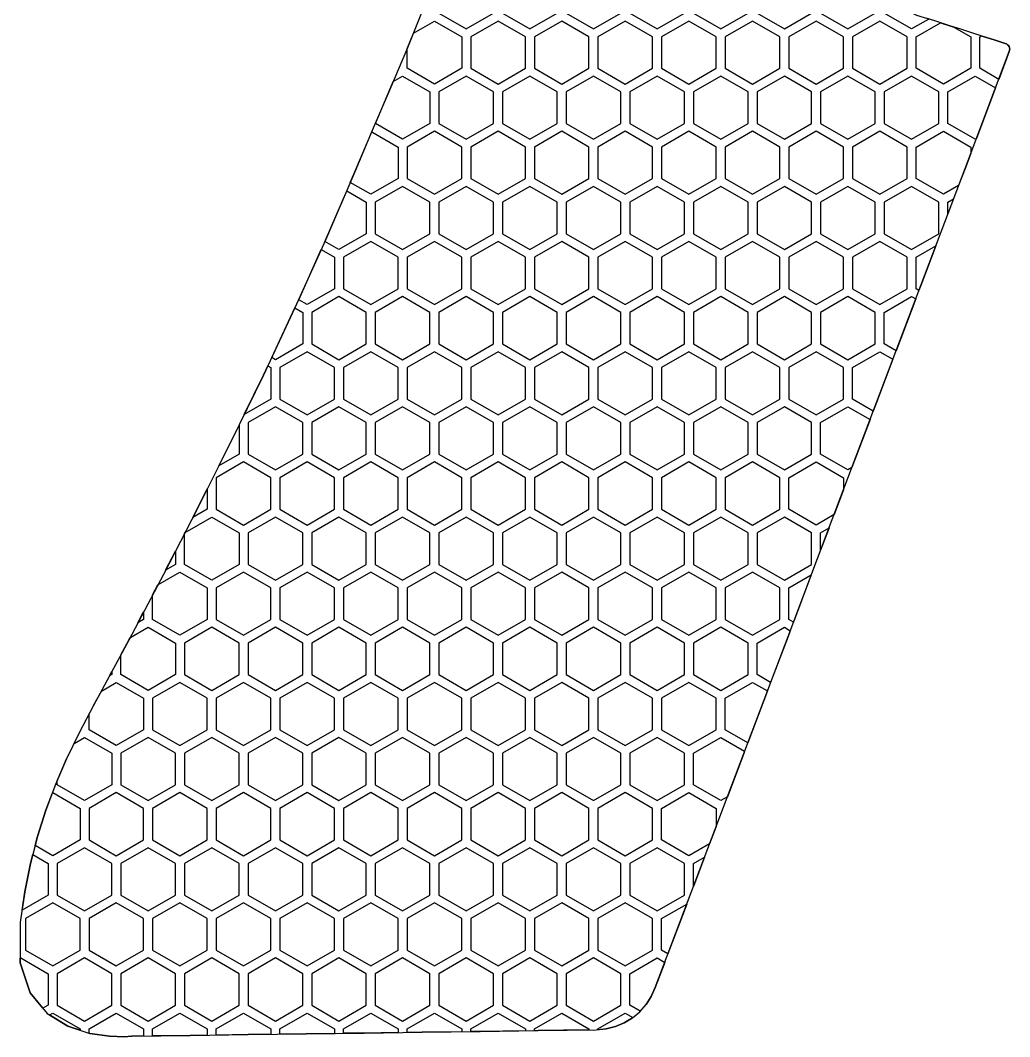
# Model space of a CAD drawing. Header units: millimetres. Extents: x 16 to 138, y -290 to -202.
# Drawn here: x 15.8 to 70.7, y -289.9 to -233.6 of the extents above; entities that cross this region are included whole.
import ezdxf

# ---------------------------------------------------------------- set-up
doc = ezdxf.new("R2010")
doc.units = ezdxf.units.MM
for name, color, linetype in [('outline_2', 3, 'Continuous'), ('pattern_0001', 2, 'Continuous'), ('pattern_0002', 2, 'Continuous'), ('pattern_0003', 2, 'Continuous'), ('pattern_0004', 2, 'Continuous'), ('pattern_0005', 2, 'Continuous'), ('pattern_0006', 2, 'Continuous'), ('pattern_0007', 2, 'Continuous'), ('pattern_0008', 2, 'Continuous'), ('pattern_0009', 2, 'Continuous'), ('pattern_0010', 2, 'Continuous'), ('pattern_0011', 2, 'Continuous'), ('pattern_0012', 2, 'Continuous'), ('pattern_0013', 2, 'Continuous'), ('pattern_0014', 2, 'Continuous'), ('pattern_0015', 2, 'Continuous'), ('pattern_0016', 2, 'Continuous'), ('pattern_0017', 2, 'Continuous'), ('pattern_0018', 2, 'Continuous'), ('pattern_0019', 2, 'Continuous'), ('pattern_0020', 2, 'Continuous'), ('pattern_0021', 2, 'Continuous'), ('pattern_0022', 2, 'Continuous'), ('pattern_0023', 2, 'Continuous'), ('pattern_0024', 2, 'Continuous'), ('pattern_0025', 2, 'Continuous'), ('pattern_0026', 2, 'Continuous'), ('pattern_0027', 2, 'Continuous'), ('pattern_0028', 2, 'Continuous'), ('pattern_0029', 2, 'Continuous'), ('pattern_0030', 2, 'Continuous'), ('pattern_0031', 2, 'Continuous'), ('pattern_0032', 2, 'Continuous'), ('pattern_0033', 2, 'Continuous'), ('pattern_0034', 2, 'Continuous'), ('pattern_0035', 2, 'Continuous'), ('pattern_0036', 2, 'Continuous'), ('pattern_0037', 2, 'Continuous'), ('pattern_0038', 2, 'Continuous'), ('pattern_0039', 2, 'Continuous'), ('pattern_0040', 2, 'Continuous'), ('pattern_0041', 2, 'Continuous'), ('pattern_0042', 2, 'Continuous'), ('pattern_0043', 2, 'Continuous'), ('pattern_0044', 2, 'Continuous'), ('pattern_0045', 2, 'Continuous'), ('pattern_0046', 2, 'Continuous'), ('pattern_0047', 2, 'Continuous'), ('pattern_0048', 2, 'Continuous'), ('pattern_0049', 2, 'Continuous'), ('pattern_0050', 2, 'Continuous'), ('pattern_0051', 2, 'Continuous'), ('pattern_0052', 2, 'Continuous'), ('pattern_0053', 2, 'Continuous'), ('pattern_0054', 2, 'Continuous'), ('pattern_0055', 2, 'Continuous'), ('pattern_0056', 2, 'Continuous'), ('pattern_0057', 2, 'Continuous'), ('pattern_0058', 2, 'Continuous'), ('pattern_0059', 2, 'Continuous'), ('pattern_0060', 2, 'Continuous'), ('pattern_0061', 2, 'Continuous'), ('pattern_0062', 2, 'Continuous'), ('pattern_0063', 2, 'Continuous'), ('pattern_0064', 2, 'Continuous'), ('pattern_0065', 2, 'Continuous'), ('pattern_0066', 2, 'Continuous'), ('pattern_0067', 2, 'Continuous'), ('pattern_0068', 2, 'Continuous'), ('pattern_0069', 2, 'Continuous'), ('pattern_0070', 2, 'Continuous'), ('pattern_0071', 2, 'Continuous'), ('pattern_0072', 2, 'Continuous'), ('pattern_0073', 2, 'Continuous'), ('pattern_0074', 2, 'Continuous'), ('pattern_0075', 2, 'Continuous'), ('pattern_0076', 2, 'Continuous'), ('pattern_0077', 2, 'Continuous'), ('pattern_0078', 2, 'Continuous'), ('pattern_0079', 2, 'Continuous'), ('pattern_0080', 2, 'Continuous'), ('pattern_0081', 2, 'Continuous'), ('pattern_0082', 2, 'Continuous'), ('pattern_0083', 2, 'Continuous'), ('pattern_0084', 2, 'Continuous'), ('pattern_0085', 2, 'Continuous'), ('pattern_0086', 2, 'Continuous'), ('pattern_0087', 2, 'Continuous'), ('pattern_0088', 2, 'Continuous'), ('pattern_0089', 2, 'Continuous'), ('pattern_0090', 2, 'Continuous'), ('pattern_0091', 2, 'Continuous'), ('pattern_0092', 2, 'Continuous'), ('pattern_0093', 2, 'Continuous'), ('pattern_0094', 2, 'Continuous'), ('pattern_0095', 2, 'Continuous'), ('pattern_0096', 2, 'Continuous'), ('pattern_0097', 2, 'Continuous'), ('pattern_0098', 2, 'Continuous'), ('pattern_0099', 2, 'Continuous'), ('pattern_0100', 2, 'Continuous'), ('pattern_0101', 2, 'Continuous'), ('pattern_0102', 2, 'Continuous'), ('pattern_0103', 2, 'Continuous'), ('pattern_0104', 2, 'Continuous'), ('pattern_0105', 2, 'Continuous'), ('pattern_0106', 2, 'Continuous'), ('pattern_0107', 2, 'Continuous'), ('pattern_0108', 2, 'Continuous'), ('pattern_0109', 2, 'Continuous'), ('pattern_0110', 2, 'Continuous'), ('pattern_0111', 2, 'Continuous'), ('pattern_0112', 2, 'Continuous'), ('pattern_0113', 2, 'Continuous'), ('pattern_0114', 2, 'Continuous'), ('pattern_0115', 2, 'Continuous'), ('pattern_0116', 2, 'Continuous'), ('pattern_0117', 2, 'Continuous'), ('pattern_0118', 2, 'Continuous'), ('pattern_0119', 2, 'Continuous'), ('pattern_0120', 2, 'Continuous'), ('pattern_0121', 2, 'Continuous'), ('pattern_0122', 2, 'Continuous'), ('pattern_0123', 2, 'Continuous'), ('pattern_0124', 2, 'Continuous'), ('pattern_0125', 2, 'Continuous'), ('pattern_0126', 2, 'Continuous'), ('pattern_0127', 2, 'Continuous'), ('pattern_0128', 2, 'Continuous'), ('pattern_0129', 2, 'Continuous'), ('pattern_0130', 2, 'Continuous'), ('pattern_0131', 2, 'Continuous'), ('pattern_0132', 2, 'Continuous'), ('pattern_0133', 2, 'Continuous'), ('pattern_0134', 2, 'Continuous'), ('pattern_0135', 2, 'Continuous'), ('pattern_0136', 2, 'Continuous'), ('pattern_0137', 2, 'Continuous'), ('pattern_0138', 2, 'Continuous'), ('pattern_0139', 2, 'Continuous'), ('pattern_0140', 2, 'Continuous'), ('pattern_0141', 2, 'Continuous'), ('pattern_0142', 2, 'Continuous'), ('pattern_0143', 2, 'Continuous'), ('pattern_0144', 2, 'Continuous'), ('pattern_0145', 2, 'Continuous'), ('pattern_0146', 2, 'Continuous'), ('pattern_0147', 2, 'Continuous'), ('pattern_0148', 2, 'Continuous'), ('pattern_0149', 2, 'Continuous'), ('pattern_0150', 2, 'Continuous'), ('pattern_0151', 2, 'Continuous'), ('pattern_0152', 2, 'Continuous'), ('pattern_0153', 2, 'Continuous'), ('pattern_0154', 2, 'Continuous'), ('pattern_0155', 2, 'Continuous'), ('pattern_0156', 2, 'Continuous'), ('pattern_0157', 2, 'Continuous'), ('pattern_0158', 2, 'Continuous'), ('pattern_0159', 2, 'Continuous'), ('pattern_0160', 2, 'Continuous'), ('pattern_0161', 2, 'Continuous'), ('pattern_0162', 2, 'Continuous'), ('pattern_0163', 2, 'Continuous'), ('pattern_0164', 2, 'Continuous'), ('pattern_0165', 2, 'Continuous'), ('pattern_0166', 2, 'Continuous'), ('pattern_0167', 2, 'Continuous'), ('pattern_0168', 2, 'Continuous'), ('pattern_0169', 2, 'Continuous'), ('pattern_0170', 2, 'Continuous'), ('pattern_0171', 2, 'Continuous'), ('pattern_0172', 2, 'Continuous'), ('pattern_0173', 2, 'Continuous'), ('pattern_0174', 2, 'Continuous'), ('pattern_0175', 2, 'Continuous'), ('pattern_0176', 2, 'Continuous'), ('pattern_0177', 2, 'Continuous'), ('pattern_0178', 2, 'Continuous'), ('pattern_0179', 2, 'Continuous'), ('pattern_0180', 2, 'Continuous'), ('pattern_0181', 2, 'Continuous'), ('pattern_0182', 2, 'Continuous'), ('pattern_0183', 2, 'Continuous'), ('pattern_0184', 2, 'Continuous'), ('pattern_0185', 2, 'Continuous'), ('pattern_0186', 2, 'Continuous'), ('pattern_0187', 2, 'Continuous'), ('pattern_0188', 2, 'Continuous'), ('pattern_0189', 2, 'Continuous'), ('pattern_0190', 2, 'Continuous'), ('pattern_0191', 2, 'Continuous'), ('pattern_0192', 2, 'Continuous'), ('pattern_0193', 2, 'Continuous'), ('pattern_0194', 2, 'Continuous'), ('pattern_0195', 2, 'Continuous'), ('pattern_0196', 2, 'Continuous'), ('pattern_0197', 2, 'Continuous'), ('pattern_0198', 2, 'Continuous'), ('pattern_0199', 2, 'Continuous'), ('pattern_0200', 2, 'Continuous'), ('pattern_0201', 2, 'Continuous'), ('pattern_0202', 2, 'Continuous'), ('pattern_0203', 2, 'Continuous'), ('pattern_0204', 2, 'Continuous'), ('pattern_0205', 2, 'Continuous'), ('pattern_0206', 2, 'Continuous'), ('pattern_0207', 2, 'Continuous'), ('pattern_0208', 2, 'Continuous'), ('pattern_0209', 2, 'Continuous'), ('pattern_0211', 2, 'Continuous'), ('pattern_0212', 2, 'Continuous'), ('pattern_0213', 2, 'Continuous'), ('pattern_0214', 2, 'Continuous'), ('pattern_0215', 2, 'Continuous'), ('pattern_0216', 2, 'Continuous'), ('pattern_0217', 2, 'Continuous'), ('pattern_0218', 2, 'Continuous')]:
    doc.layers.add(name, color=color, linetype=linetype)

msp = doc.modelspace()

# ---------------------------------------------------------------- linework, layer by layer
at = {"layer": 'outline_2'}
msp.add_lwpolyline([(38.171, -232.768), (37.24, -235.082), (36.271, -237.382), (35.289, -239.674), (34.318, -241.964), (32.693, -245.751), (31, -249.509), (29.247, -253.24), (27.441, -256.945), (25.589, -260.629), (23.697, -264.292), (21.773, -267.937), (19.823, -271.567), (19.03, -273.079), (18.327, -274.534), (17.709, -275.958), (17.172, -277.381), (16.712, -278.828), (16.325, -280.327), (16.007, -281.905), (15.755, -283.591), (15.756, -285.854), (16.306, -287.509), (17.241, -288.648), (18.395, -289.367), (19.605, -289.759), (20.707, -289.92), (21.535, -289.943), (21.926, -289.921), (21.929, -289.921), (21.932, -289.921), (21.936, -289.921), (21.939, -289.92), (21.942, -289.92), (21.945, -289.92), (21.948, -289.92), (21.952, -289.919), (25.173, -289.875), (28.394, -289.831), (31.615, -289.786), (34.837, -289.742), (38.058, -289.697), (41.279, -289.653), (44.5, -289.608), (47.721, -289.564), (48.267, -289.514), (48.788, -289.384), (49.278, -289.178), (49.73, -288.902), (50.135, -288.562), (50.487, -288.162), (50.777, -287.709), (50.997, -287.208), (53.453, -280.718), (55.909, -274.228), (58.365, -267.738), (60.821, -261.248), (63.277, -254.757), (65.733, -248.267), (68.189, -241.777), (70.644, -235.286), (70.663, -235.215), (70.666, -235.145), (70.654, -235.076), (70.629, -235.012), (70.592, -234.954), (70.544, -234.904), (70.485, -234.864), (70.417, -234.837), (69.802, -234.64), (69.187, -234.443), (68.572, -234.246), (67.957, -234.05), (67.342, -233.853), (66.727, -233.656), (66.112, -233.459)], dxfattribs=at)
at = {"layer": 'pattern_0001'}
msp.add_lwpolyline([(18.395, -289.367), (17.379, -288.734), (17.552, -288.635), (19.068, -289.51), (19.068, -289.585)], close=True, dxfattribs=at)
at = {"layer": 'pattern_0002'}
msp.add_lwpolyline([(21.952, -289.919), (21.948, -289.92), (21.945, -289.92), (21.942, -289.92), (21.939, -289.92), (21.936, -289.921), (21.932, -289.921), (21.929, -289.921), (21.926, -289.921), (21.535, -289.943), (20.707, -289.92), (19.605, -289.759), (19.568, -289.747), (19.568, -289.51), (21.083, -288.635), (22.599, -289.51), (22.599, -289.91)], close=True, dxfattribs=at)
at = {"layer": 'pattern_0003'}
msp.add_lwpolyline([(25.173, -289.875), (23.099, -289.904), (23.099, -289.51), (24.614, -288.635), (26.13, -289.51), (26.13, -289.862)], close=True, dxfattribs=at)
at = {"layer": 'pattern_0004'}
msp.add_lwpolyline([(28.394, -289.831), (26.63, -289.855), (26.63, -289.51), (28.145, -288.635), (29.661, -289.51), (29.661, -289.813)], close=True, dxfattribs=at)
at = {"layer": 'pattern_0005'}
msp.add_lwpolyline([(31.615, -289.786), (30.161, -289.806), (30.161, -289.51), (31.676, -288.635), (33.192, -289.51), (33.192, -289.764)], close=True, dxfattribs=at)
at = {"layer": 'pattern_0006'}
msp.add_lwpolyline([(34.837, -289.742), (33.692, -289.757), (33.692, -289.51), (35.207, -288.635), (36.723, -289.51), (36.723, -289.716)], close=True, dxfattribs=at)
at = {"layer": 'pattern_0007'}
msp.add_lwpolyline([(38.058, -289.697), (37.223, -289.709), (37.223, -289.51), (38.739, -288.635), (40.254, -289.51), (40.254, -289.667)], close=True, dxfattribs=at)
at = {"layer": 'pattern_0008'}
msp.add_lwpolyline([(41.279, -289.653), (40.754, -289.66), (40.754, -289.51), (42.27, -288.635), (43.785, -289.51), (43.785, -289.618)], close=True, dxfattribs=at)
at = {"layer": 'pattern_0009'}
msp.add_lwpolyline([(44.5, -289.608), (44.285, -289.611), (44.285, -289.51), (45.801, -288.635), (47.316, -289.51), (47.316, -289.569)], close=True, dxfattribs=at)
at = {"layer": 'pattern_0010'}
msp.add_lwpolyline([(49.73, -288.902), (49.278, -289.178), (48.788, -289.384), (48.267, -289.514), (47.816, -289.555), (47.816, -289.51), (49.332, -288.635), (49.757, -288.88)], close=True, dxfattribs=at)
at = {"layer": 'pattern_0011'}
msp.add_lwpolyline([(16.306, -287.509), (15.756, -285.854), (15.756, -285.594), (15.786, -285.576), (17.302, -286.451), (17.302, -288.201), (17.012, -288.369)], close=True, dxfattribs=at)
at = {"layer": 'pattern_0012'}
msp.add_lwpolyline([(20.833, -286.451), (19.318, -285.576), (17.802, -286.451), (17.802, -288.201), (19.318, -289.076), (20.833, -288.201)], close=True, dxfattribs=at)
at = {"layer": 'pattern_0013'}
msp.add_lwpolyline([(24.364, -286.451), (22.849, -285.576), (21.333, -286.451), (21.333, -288.201), (22.849, -289.076), (24.364, -288.201)], close=True, dxfattribs=at)
at = {"layer": 'pattern_0014'}
msp.add_lwpolyline([(27.895, -286.451), (26.38, -285.576), (24.864, -286.451), (24.864, -288.201), (26.38, -289.076), (27.895, -288.201)], close=True, dxfattribs=at)
at = {"layer": 'pattern_0015'}
msp.add_lwpolyline([(31.426, -286.451), (29.911, -285.576), (28.395, -286.451), (28.395, -288.201), (29.911, -289.076), (31.426, -288.201)], close=True, dxfattribs=at)
at = {"layer": 'pattern_0016'}
msp.add_lwpolyline([(34.957, -286.451), (33.442, -285.576), (31.926, -286.451), (31.926, -288.201), (33.442, -289.076), (34.957, -288.201)], close=True, dxfattribs=at)
at = {"layer": 'pattern_0017'}
msp.add_lwpolyline([(38.489, -286.451), (36.973, -285.576), (35.457, -286.451), (35.457, -288.201), (36.973, -289.076), (38.489, -288.201)], close=True, dxfattribs=at)
at = {"layer": 'pattern_0018'}
msp.add_lwpolyline([(42.02, -286.451), (40.504, -285.576), (38.989, -286.451), (38.989, -288.201), (40.504, -289.076), (42.02, -288.201)], close=True, dxfattribs=at)
at = {"layer": 'pattern_0019'}
msp.add_lwpolyline([(45.551, -286.451), (44.035, -285.576), (42.52, -286.451), (42.52, -288.201), (44.035, -289.076), (45.551, -288.201)], close=True, dxfattribs=at)
at = {"layer": 'pattern_0020'}
msp.add_lwpolyline([(49.082, -286.451), (47.566, -285.576), (46.051, -286.451), (46.051, -288.201), (47.566, -289.076), (49.082, -288.201)], close=True, dxfattribs=at)
at = {"layer": 'pattern_0021'}
msp.add_lwpolyline([(50.997, -287.208), (50.777, -287.709), (50.487, -288.162), (50.159, -288.535), (49.582, -288.201), (49.582, -286.451), (51.097, -285.576), (51.522, -285.822)], close=True, dxfattribs=at)
at = {"layer": 'pattern_0022'}
msp.add_lwpolyline([(19.068, -283.393), (17.552, -282.518), (16.036, -283.393), (16.036, -285.143), (17.552, -286.018), (19.068, -285.143)], close=True, dxfattribs=at)
at = {"layer": 'pattern_0023'}
msp.add_lwpolyline([(22.599, -283.393), (21.083, -282.518), (19.568, -283.393), (19.568, -285.143), (21.083, -286.018), (22.599, -285.143)], close=True, dxfattribs=at)
at = {"layer": 'pattern_0024'}
msp.add_lwpolyline([(26.13, -283.393), (24.614, -282.518), (23.099, -283.393), (23.099, -285.143), (24.614, -286.018), (26.13, -285.143)], close=True, dxfattribs=at)
at = {"layer": 'pattern_0025'}
msp.add_lwpolyline([(29.661, -283.393), (28.145, -282.518), (26.63, -283.393), (26.63, -285.143), (28.145, -286.018), (29.661, -285.143)], close=True, dxfattribs=at)
at = {"layer": 'pattern_0026'}
msp.add_lwpolyline([(33.192, -283.393), (31.676, -282.518), (30.161, -283.393), (30.161, -285.143), (31.676, -286.018), (33.192, -285.143)], close=True, dxfattribs=at)
at = {"layer": 'pattern_0027'}
msp.add_lwpolyline([(36.723, -283.393), (35.207, -282.518), (33.692, -283.393), (33.692, -285.143), (35.207, -286.018), (36.723, -285.143)], close=True, dxfattribs=at)
at = {"layer": 'pattern_0028'}
msp.add_lwpolyline([(40.254, -283.393), (38.739, -282.518), (37.223, -283.393), (37.223, -285.143), (38.739, -286.018), (40.254, -285.143)], close=True, dxfattribs=at)
at = {"layer": 'pattern_0029'}
msp.add_lwpolyline([(43.785, -283.393), (42.27, -282.518), (40.754, -283.393), (40.754, -285.143), (42.27, -286.018), (43.785, -285.143)], close=True, dxfattribs=at)
at = {"layer": 'pattern_0030'}
msp.add_lwpolyline([(47.316, -283.393), (45.801, -282.518), (44.285, -283.393), (44.285, -285.143), (45.801, -286.018), (47.316, -285.143)], close=True, dxfattribs=at)
at = {"layer": 'pattern_0031'}
msp.add_lwpolyline([(50.847, -283.393), (49.332, -282.518), (47.816, -283.393), (47.816, -285.143), (49.332, -286.018), (50.847, -285.143)], close=True, dxfattribs=at)
at = {"layer": 'pattern_0032'}
msp.add_lwpolyline([(51.701, -285.348), (51.347, -285.143), (51.347, -283.393), (52.746, -282.586)], close=True, dxfattribs=at)
at = {"layer": 'pattern_0033'}
msp.add_lwpolyline([(16.007, -281.905), (16.325, -280.327), (16.45, -279.843), (17.302, -280.335), (17.302, -282.085), (15.856, -282.921)], close=True, dxfattribs=at)
at = {"layer": 'pattern_0034'}
msp.add_lwpolyline([(20.833, -280.335), (19.318, -279.46), (17.802, -280.335), (17.802, -282.085), (19.318, -282.96), (20.833, -282.085)], close=True, dxfattribs=at)
at = {"layer": 'pattern_0035'}
msp.add_lwpolyline([(24.364, -280.335), (22.849, -279.46), (21.333, -280.335), (21.333, -282.085), (22.849, -282.96), (24.364, -282.085)], close=True, dxfattribs=at)
at = {"layer": 'pattern_0036'}
msp.add_lwpolyline([(27.895, -280.335), (26.38, -279.46), (24.864, -280.335), (24.864, -282.085), (26.38, -282.96), (27.895, -282.085)], close=True, dxfattribs=at)
at = {"layer": 'pattern_0037'}
msp.add_lwpolyline([(31.426, -280.335), (29.911, -279.46), (28.395, -280.335), (28.395, -282.085), (29.911, -282.96), (31.426, -282.085)], close=True, dxfattribs=at)
at = {"layer": 'pattern_0038'}
msp.add_lwpolyline([(34.957, -280.335), (33.442, -279.46), (31.926, -280.335), (31.926, -282.085), (33.442, -282.96), (34.957, -282.085)], close=True, dxfattribs=at)
at = {"layer": 'pattern_0039'}
msp.add_lwpolyline([(38.489, -280.335), (36.973, -279.46), (35.457, -280.335), (35.457, -282.085), (36.973, -282.96), (38.489, -282.085)], close=True, dxfattribs=at)
at = {"layer": 'pattern_0040'}
msp.add_lwpolyline([(42.02, -280.335), (40.504, -279.46), (38.989, -280.335), (38.989, -282.085), (40.504, -282.96), (42.02, -282.085)], close=True, dxfattribs=at)
at = {"layer": 'pattern_0041'}
msp.add_lwpolyline([(45.551, -280.335), (44.035, -279.46), (42.52, -280.335), (42.52, -282.085), (44.035, -282.96), (45.551, -282.085)], close=True, dxfattribs=at)
at = {"layer": 'pattern_0042'}
msp.add_lwpolyline([(49.082, -280.335), (47.566, -279.46), (46.051, -280.335), (46.051, -282.085), (47.566, -282.96), (49.082, -282.085)], close=True, dxfattribs=at)
at = {"layer": 'pattern_0043'}
msp.add_lwpolyline([(52.613, -280.335), (51.097, -279.46), (49.582, -280.335), (49.582, -282.085), (51.097, -282.96), (52.613, -282.085)], close=True, dxfattribs=at)
at = {"layer": 'pattern_0044'}
msp.add_lwpolyline([(53.453, -280.718), (53.113, -281.617), (53.113, -280.335), (53.733, -279.977)], close=True, dxfattribs=at)
at = {"layer": 'pattern_0045'}
msp.add_lwpolyline([(16.712, -278.828), (17.172, -277.381), (17.538, -276.41), (17.552, -276.402), (19.068, -277.277), (19.068, -279.027), (17.552, -279.902), (16.579, -279.341)], close=True, dxfattribs=at)
at = {"layer": 'pattern_0046'}
msp.add_lwpolyline([(22.599, -277.277), (21.083, -276.402), (19.568, -277.277), (19.568, -279.027), (21.083, -279.902), (22.599, -279.027)], close=True, dxfattribs=at)
at = {"layer": 'pattern_0047'}
msp.add_lwpolyline([(26.13, -277.277), (24.614, -276.402), (23.099, -277.277), (23.099, -279.027), (24.614, -279.902), (26.13, -279.027)], close=True, dxfattribs=at)
at = {"layer": 'pattern_0048'}
msp.add_lwpolyline([(29.661, -277.277), (28.145, -276.402), (26.63, -277.277), (26.63, -279.027), (28.145, -279.902), (29.661, -279.027)], close=True, dxfattribs=at)
at = {"layer": 'pattern_0049'}
msp.add_lwpolyline([(33.192, -277.277), (31.676, -276.402), (30.161, -277.277), (30.161, -279.027), (31.676, -279.902), (33.192, -279.027)], close=True, dxfattribs=at)
at = {"layer": 'pattern_0050'}
msp.add_lwpolyline([(36.723, -277.277), (35.207, -276.402), (33.692, -277.277), (33.692, -279.027), (35.207, -279.902), (36.723, -279.027)], close=True, dxfattribs=at)
at = {"layer": 'pattern_0051'}
msp.add_lwpolyline([(40.254, -277.277), (38.739, -276.402), (37.223, -277.277), (37.223, -279.027), (38.739, -279.902), (40.254, -279.027)], close=True, dxfattribs=at)
at = {"layer": 'pattern_0052'}
msp.add_lwpolyline([(43.785, -277.277), (42.27, -276.402), (40.754, -277.277), (40.754, -279.027), (42.27, -279.902), (43.785, -279.027)], close=True, dxfattribs=at)
at = {"layer": 'pattern_0053'}
msp.add_lwpolyline([(47.316, -277.277), (45.801, -276.402), (44.285, -277.277), (44.285, -279.027), (45.801, -279.902), (47.316, -279.027)], close=True, dxfattribs=at)
at = {"layer": 'pattern_0054'}
msp.add_lwpolyline([(50.847, -277.277), (49.332, -276.402), (47.816, -277.277), (47.816, -279.027), (49.332, -279.902), (50.847, -279.027)], close=True, dxfattribs=at)
at = {"layer": 'pattern_0055'}
msp.add_lwpolyline([(54.013, -279.239), (52.863, -279.902), (51.347, -279.027), (51.347, -277.277), (52.863, -276.402), (54.378, -277.277), (54.378, -278.273)], close=True, dxfattribs=at)
at = {"layer": 'pattern_0056'}
msp.add_lwpolyline([(18.327, -274.534), (18.741, -273.677), (19.318, -273.344), (20.833, -274.219), (20.833, -275.969), (19.318, -276.844), (17.802, -275.969), (17.802, -275.744)], close=True, dxfattribs=at)
at = {"layer": 'pattern_0057'}
msp.add_lwpolyline([(24.364, -274.219), (22.849, -273.344), (21.333, -274.219), (21.333, -275.969), (22.849, -276.844), (24.364, -275.969)], close=True, dxfattribs=at)
at = {"layer": 'pattern_0058'}
msp.add_lwpolyline([(27.895, -274.219), (26.38, -273.344), (24.864, -274.219), (24.864, -275.969), (26.38, -276.844), (27.895, -275.969)], close=True, dxfattribs=at)
at = {"layer": 'pattern_0059'}
msp.add_lwpolyline([(31.426, -274.219), (29.911, -273.344), (28.395, -274.219), (28.395, -275.969), (29.911, -276.844), (31.426, -275.969)], close=True, dxfattribs=at)
at = {"layer": 'pattern_0060'}
msp.add_lwpolyline([(34.957, -274.219), (33.442, -273.344), (31.926, -274.219), (31.926, -275.969), (33.442, -276.844), (34.957, -275.969)], close=True, dxfattribs=at)
at = {"layer": 'pattern_0061'}
msp.add_lwpolyline([(38.489, -274.219), (36.973, -273.344), (35.457, -274.219), (35.457, -275.969), (36.973, -276.844), (38.489, -275.969)], close=True, dxfattribs=at)
at = {"layer": 'pattern_0062'}
msp.add_lwpolyline([(42.02, -274.219), (40.504, -273.344), (38.989, -274.219), (38.989, -275.969), (40.504, -276.844), (42.02, -275.969)], close=True, dxfattribs=at)
at = {"layer": 'pattern_0063'}
msp.add_lwpolyline([(45.551, -274.219), (44.035, -273.344), (42.52, -274.219), (42.52, -275.969), (44.035, -276.844), (45.551, -275.969)], close=True, dxfattribs=at)
at = {"layer": 'pattern_0064'}
msp.add_lwpolyline([(49.082, -274.219), (47.566, -273.344), (46.051, -274.219), (46.051, -275.969), (47.566, -276.844), (49.082, -275.969)], close=True, dxfattribs=at)
at = {"layer": 'pattern_0065'}
msp.add_lwpolyline([(52.613, -274.219), (51.097, -273.344), (49.582, -274.219), (49.582, -275.969), (51.097, -276.844), (52.613, -275.969)], close=True, dxfattribs=at)
at = {"layer": 'pattern_0066'}
msp.add_lwpolyline([(55.909, -274.228), (55, -276.63), (54.628, -276.844), (53.113, -275.969), (53.113, -274.219), (54.628, -273.344), (55.954, -274.11)], close=True, dxfattribs=at)
at = {"layer": 'pattern_0067'}
msp.add_lwpolyline([(19.823, -271.567), (20.254, -270.765), (21.083, -270.286), (22.599, -271.161), (22.599, -272.911), (21.083, -273.786), (19.568, -272.911), (19.568, -272.054)], close=True, dxfattribs=at)
at = {"layer": 'pattern_0068'}
msp.add_lwpolyline([(26.13, -271.161), (24.614, -270.286), (23.099, -271.161), (23.099, -272.911), (24.614, -273.786), (26.13, -272.911)], close=True, dxfattribs=at)
at = {"layer": 'pattern_0069'}
msp.add_lwpolyline([(29.661, -271.161), (28.145, -270.286), (26.63, -271.161), (26.63, -272.911), (28.145, -273.786), (29.661, -272.911)], close=True, dxfattribs=at)
at = {"layer": 'pattern_0070'}
msp.add_lwpolyline([(33.192, -271.161), (31.676, -270.286), (30.161, -271.161), (30.161, -272.911), (31.676, -273.786), (33.192, -272.911)], close=True, dxfattribs=at)
at = {"layer": 'pattern_0071'}
msp.add_lwpolyline([(36.723, -271.161), (35.207, -270.286), (33.692, -271.161), (33.692, -272.911), (35.207, -273.786), (36.723, -272.911)], close=True, dxfattribs=at)
at = {"layer": 'pattern_0072'}
msp.add_lwpolyline([(40.254, -271.161), (38.739, -270.286), (37.223, -271.161), (37.223, -272.911), (38.739, -273.786), (40.254, -272.911)], close=True, dxfattribs=at)
at = {"layer": 'pattern_0073'}
msp.add_lwpolyline([(43.785, -271.161), (42.27, -270.286), (40.754, -271.161), (40.754, -272.911), (42.27, -273.786), (43.785, -272.911)], close=True, dxfattribs=at)
at = {"layer": 'pattern_0074'}
msp.add_lwpolyline([(47.316, -271.161), (45.801, -270.286), (44.285, -271.161), (44.285, -272.911), (45.801, -273.786), (47.316, -272.911)], close=True, dxfattribs=at)
at = {"layer": 'pattern_0075'}
msp.add_lwpolyline([(50.847, -271.161), (49.332, -270.286), (47.816, -271.161), (47.816, -272.911), (49.332, -273.786), (50.847, -272.911)], close=True, dxfattribs=at)
at = {"layer": 'pattern_0076'}
msp.add_lwpolyline([(54.378, -271.161), (52.863, -270.286), (51.347, -271.161), (51.347, -272.911), (52.863, -273.786), (54.378, -272.911)], close=True, dxfattribs=at)
at = {"layer": 'pattern_0077'}
msp.add_lwpolyline([(56.133, -273.636), (54.878, -272.911), (54.878, -271.161), (56.394, -270.286), (57.22, -270.763)], close=True, dxfattribs=at)
at = {"layer": 'pattern_0078'}
msp.add_lwpolyline([(20.833, -269.686), (20.833, -269.853), (20.703, -269.928)], close=True, dxfattribs=at)
at = {"layer": 'pattern_0079'}
msp.add_lwpolyline([(21.773, -267.937), (21.839, -267.811), (22.849, -267.228), (24.364, -268.103), (24.364, -269.853), (22.849, -270.728), (21.333, -269.853), (21.333, -268.755)], close=True, dxfattribs=at)
at = {"layer": 'pattern_0080'}
msp.add_lwpolyline([(27.895, -268.103), (26.38, -267.228), (24.864, -268.103), (24.864, -269.853), (26.38, -270.728), (27.895, -269.853)], close=True, dxfattribs=at)
at = {"layer": 'pattern_0081'}
msp.add_lwpolyline([(31.426, -268.103), (29.911, -267.228), (28.395, -268.103), (28.395, -269.853), (29.911, -270.728), (31.426, -269.853)], close=True, dxfattribs=at)
at = {"layer": 'pattern_0082'}
msp.add_lwpolyline([(34.957, -268.103), (33.442, -267.228), (31.926, -268.103), (31.926, -269.853), (33.442, -270.728), (34.957, -269.853)], close=True, dxfattribs=at)
at = {"layer": 'pattern_0083'}
msp.add_lwpolyline([(38.489, -268.103), (36.973, -267.228), (35.457, -268.103), (35.457, -269.853), (36.973, -270.728), (38.489, -269.853)], close=True, dxfattribs=at)
at = {"layer": 'pattern_0084'}
msp.add_lwpolyline([(42.02, -268.103), (40.504, -267.228), (38.989, -268.103), (38.989, -269.853), (40.504, -270.728), (42.02, -269.853)], close=True, dxfattribs=at)
at = {"layer": 'pattern_0085'}
msp.add_lwpolyline([(45.551, -268.103), (44.035, -267.228), (42.52, -268.103), (42.52, -269.853), (44.035, -270.728), (45.551, -269.853)], close=True, dxfattribs=at)
at = {"layer": 'pattern_0086'}
msp.add_lwpolyline([(49.082, -268.103), (47.566, -267.228), (46.051, -268.103), (46.051, -269.853), (47.566, -270.728), (49.082, -269.853)], close=True, dxfattribs=at)
at = {"layer": 'pattern_0087'}
msp.add_lwpolyline([(52.613, -268.103), (51.097, -267.228), (49.582, -268.103), (49.582, -269.853), (51.097, -270.728), (52.613, -269.853)], close=True, dxfattribs=at)
at = {"layer": 'pattern_0088'}
msp.add_lwpolyline([(56.144, -268.103), (54.628, -267.228), (53.113, -268.103), (53.113, -269.853), (54.628, -270.728), (56.144, -269.853)], close=True, dxfattribs=at)
at = {"layer": 'pattern_0089'}
msp.add_lwpolyline([(58.365, -267.738), (57.399, -270.289), (56.644, -269.853), (56.644, -268.103), (58.16, -267.228), (58.486, -267.417)], close=True, dxfattribs=at)
at = {"layer": 'pattern_0090'}
msp.add_lwpolyline([(22.599, -266.372), (22.599, -266.795), (22.277, -266.981)], close=True, dxfattribs=at)
at = {"layer": 'pattern_0091'}
msp.add_lwpolyline([(23.387, -264.879), (24.614, -264.17), (26.13, -265.045), (26.13, -266.795), (24.614, -267.67), (23.099, -266.795), (23.099, -265.425)], close=True, dxfattribs=at)
at = {"layer": 'pattern_0092'}
msp.add_lwpolyline([(29.661, -265.045), (28.145, -264.17), (26.63, -265.045), (26.63, -266.795), (28.145, -267.67), (29.661, -266.795)], close=True, dxfattribs=at)
at = {"layer": 'pattern_0093'}
msp.add_lwpolyline([(33.192, -265.045), (31.676, -264.17), (30.161, -265.045), (30.161, -266.795), (31.676, -267.67), (33.192, -266.795)], close=True, dxfattribs=at)
at = {"layer": 'pattern_0094'}
msp.add_lwpolyline([(36.723, -265.045), (35.207, -264.17), (33.692, -265.045), (33.692, -266.795), (35.207, -267.67), (36.723, -266.795)], close=True, dxfattribs=at)
at = {"layer": 'pattern_0095'}
msp.add_lwpolyline([(40.254, -265.045), (38.739, -264.17), (37.223, -265.045), (37.223, -266.795), (38.739, -267.67), (40.254, -266.795)], close=True, dxfattribs=at)
at = {"layer": 'pattern_0096'}
msp.add_lwpolyline([(43.785, -265.045), (42.27, -264.17), (40.754, -265.045), (40.754, -266.795), (42.27, -267.67), (43.785, -266.795)], close=True, dxfattribs=at)
at = {"layer": 'pattern_0097'}
msp.add_lwpolyline([(47.316, -265.045), (45.801, -264.17), (44.285, -265.045), (44.285, -266.795), (45.801, -267.67), (47.316, -266.795)], close=True, dxfattribs=at)
at = {"layer": 'pattern_0098'}
msp.add_lwpolyline([(50.847, -265.045), (49.332, -264.17), (47.816, -265.045), (47.816, -266.795), (49.332, -267.67), (50.847, -266.795)], close=True, dxfattribs=at)
at = {"layer": 'pattern_0099'}
msp.add_lwpolyline([(54.378, -265.045), (52.863, -264.17), (51.347, -265.045), (51.347, -266.795), (52.863, -267.67), (54.378, -266.795)], close=True, dxfattribs=at)
at = {"layer": 'pattern_0100'}
msp.add_lwpolyline([(57.91, -265.045), (56.394, -264.17), (54.878, -265.045), (54.878, -266.795), (56.394, -267.67), (57.91, -266.795)], close=True, dxfattribs=at)
at = {"layer": 'pattern_0101'}
msp.add_lwpolyline([(58.665, -266.943), (58.41, -266.795), (58.41, -265.045), (59.656, -264.326)], close=True, dxfattribs=at)
at = {"layer": 'pattern_0102'}
msp.add_lwpolyline([(24.364, -263), (24.364, -263.737), (23.821, -264.051)], close=True, dxfattribs=at)
at = {"layer": 'pattern_0103'}
msp.add_lwpolyline([(24.897, -261.969), (26.38, -261.112), (27.895, -261.987), (27.895, -263.737), (26.38, -264.612), (24.864, -263.737), (24.864, -262.031)], close=True, dxfattribs=at)
at = {"layer": 'pattern_0104'}
msp.add_lwpolyline([(31.426, -261.987), (29.911, -261.112), (28.395, -261.987), (28.395, -263.737), (29.911, -264.612), (31.426, -263.737)], close=True, dxfattribs=at)
at = {"layer": 'pattern_0105'}
msp.add_lwpolyline([(34.957, -261.987), (33.442, -261.112), (31.926, -261.987), (31.926, -263.737), (33.442, -264.612), (34.957, -263.737)], close=True, dxfattribs=at)
at = {"layer": 'pattern_0106'}
msp.add_lwpolyline([(38.489, -261.987), (36.973, -261.112), (35.457, -261.987), (35.457, -263.737), (36.973, -264.612), (38.489, -263.737)], close=True, dxfattribs=at)
at = {"layer": 'pattern_0107'}
msp.add_lwpolyline([(42.02, -261.987), (40.504, -261.112), (38.989, -261.987), (38.989, -263.737), (40.504, -264.612), (42.02, -263.737)], close=True, dxfattribs=at)
at = {"layer": 'pattern_0108'}
msp.add_lwpolyline([(45.551, -261.987), (44.035, -261.112), (42.52, -261.987), (42.52, -263.737), (44.035, -264.612), (45.551, -263.737)], close=True, dxfattribs=at)
at = {"layer": 'pattern_0109'}
msp.add_lwpolyline([(49.082, -261.987), (47.566, -261.112), (46.051, -261.987), (46.051, -263.737), (47.566, -264.612), (49.082, -263.737)], close=True, dxfattribs=at)
at = {"layer": 'pattern_0110'}
msp.add_lwpolyline([(52.613, -261.987), (51.097, -261.112), (49.582, -261.987), (49.582, -263.737), (51.097, -264.612), (52.613, -263.737)], close=True, dxfattribs=at)
at = {"layer": 'pattern_0111'}
msp.add_lwpolyline([(56.144, -261.987), (54.628, -261.112), (53.113, -261.987), (53.113, -263.737), (54.628, -264.612), (56.144, -263.737)], close=True, dxfattribs=at)
at = {"layer": 'pattern_0112'}
msp.add_lwpolyline([(59.675, -261.987), (58.16, -261.112), (56.644, -261.987), (56.644, -263.737), (58.16, -264.612), (59.675, -263.737)], close=True, dxfattribs=at)
at = {"layer": 'pattern_0113'}
msp.add_lwpolyline([(60.175, -262.954), (60.175, -261.987), (60.643, -261.717)], close=True, dxfattribs=at)
at = {"layer": 'pattern_0114'}
msp.add_lwpolyline([(25.589, -260.629), (26.13, -259.553), (26.13, -260.679), (25.321, -261.146)], close=True, dxfattribs=at)
at = {"layer": 'pattern_0115'}
msp.add_lwpolyline([(29.661, -258.929), (28.145, -258.054), (26.63, -258.929), (26.63, -260.679), (28.145, -261.554), (29.661, -260.679)], close=True, dxfattribs=at)
at = {"layer": 'pattern_0116'}
msp.add_lwpolyline([(33.192, -258.929), (31.676, -258.054), (30.161, -258.929), (30.161, -260.679), (31.676, -261.554), (33.192, -260.679)], close=True, dxfattribs=at)
at = {"layer": 'pattern_0117'}
msp.add_lwpolyline([(36.723, -258.929), (35.207, -258.054), (33.692, -258.929), (33.692, -260.679), (35.207, -261.554), (36.723, -260.679)], close=True, dxfattribs=at)
at = {"layer": 'pattern_0118'}
msp.add_lwpolyline([(40.254, -258.929), (38.739, -258.054), (37.223, -258.929), (37.223, -260.679), (38.739, -261.554), (40.254, -260.679)], close=True, dxfattribs=at)
at = {"layer": 'pattern_0119'}
msp.add_lwpolyline([(43.785, -258.929), (42.27, -258.054), (40.754, -258.929), (40.754, -260.679), (42.27, -261.554), (43.785, -260.679)], close=True, dxfattribs=at)
at = {"layer": 'pattern_0120'}
msp.add_lwpolyline([(47.316, -258.929), (45.801, -258.054), (44.285, -258.929), (44.285, -260.679), (45.801, -261.554), (47.316, -260.679)], close=True, dxfattribs=at)
at = {"layer": 'pattern_0121'}
msp.add_lwpolyline([(50.847, -258.929), (49.332, -258.054), (47.816, -258.929), (47.816, -260.679), (49.332, -261.554), (50.847, -260.679)], close=True, dxfattribs=at)
at = {"layer": 'pattern_0122'}
msp.add_lwpolyline([(54.378, -258.929), (52.863, -258.054), (51.347, -258.929), (51.347, -260.679), (52.863, -261.554), (54.378, -260.679)], close=True, dxfattribs=at)
at = {"layer": 'pattern_0123'}
msp.add_lwpolyline([(57.91, -258.929), (56.394, -258.054), (54.878, -258.929), (54.878, -260.679), (56.394, -261.554), (57.91, -260.679)], close=True, dxfattribs=at)
at = {"layer": 'pattern_0124'}
msp.add_lwpolyline([(60.923, -260.979), (59.925, -261.554), (58.41, -260.679), (58.41, -258.929), (59.925, -258.054), (61.441, -258.929), (61.441, -259.609)], close=True, dxfattribs=at)
at = {"layer": 'pattern_0125'}
msp.add_lwpolyline([(27.441, -256.945), (27.895, -256.014), (27.895, -257.621), (26.776, -258.268)], close=True, dxfattribs=at)
at = {"layer": 'pattern_0126'}
msp.add_lwpolyline([(31.426, -255.871), (29.911, -254.996), (28.395, -255.871), (28.395, -257.621), (29.911, -258.496), (31.426, -257.621)], close=True, dxfattribs=at)
at = {"layer": 'pattern_0127'}
msp.add_lwpolyline([(34.957, -255.871), (33.442, -254.996), (31.926, -255.871), (31.926, -257.621), (33.442, -258.496), (34.957, -257.621)], close=True, dxfattribs=at)
at = {"layer": 'pattern_0128'}
msp.add_lwpolyline([(38.489, -255.871), (36.973, -254.996), (35.457, -255.871), (35.457, -257.621), (36.973, -258.496), (38.489, -257.621)], close=True, dxfattribs=at)
at = {"layer": 'pattern_0129'}
msp.add_lwpolyline([(42.02, -255.871), (40.504, -254.996), (38.989, -255.871), (38.989, -257.621), (40.504, -258.496), (42.02, -257.621)], close=True, dxfattribs=at)
at = {"layer": 'pattern_0130'}
msp.add_lwpolyline([(45.551, -255.871), (44.035, -254.996), (42.52, -255.871), (42.52, -257.621), (44.035, -258.496), (45.551, -257.621)], close=True, dxfattribs=at)
at = {"layer": 'pattern_0131'}
msp.add_lwpolyline([(49.082, -255.871), (47.566, -254.996), (46.051, -255.871), (46.051, -257.621), (47.566, -258.496), (49.082, -257.621)], close=True, dxfattribs=at)
at = {"layer": 'pattern_0132'}
msp.add_lwpolyline([(52.613, -255.871), (51.097, -254.996), (49.582, -255.871), (49.582, -257.621), (51.097, -258.496), (52.613, -257.621)], close=True, dxfattribs=at)
at = {"layer": 'pattern_0133'}
msp.add_lwpolyline([(56.144, -255.871), (54.628, -254.996), (53.113, -255.871), (53.113, -257.621), (54.628, -258.496), (56.144, -257.621)], close=True, dxfattribs=at)
at = {"layer": 'pattern_0134'}
msp.add_lwpolyline([(59.675, -255.871), (58.16, -254.996), (56.644, -255.871), (56.644, -257.621), (58.16, -258.496), (59.675, -257.621)], close=True, dxfattribs=at)
at = {"layer": 'pattern_0135'}
msp.add_lwpolyline([(61.91, -258.37), (61.691, -258.496), (60.175, -257.621), (60.175, -255.871), (61.691, -254.996), (62.918, -255.705)], close=True, dxfattribs=at)
at = {"layer": 'pattern_0136'}
msp.add_lwpolyline([(29.247, -253.24), (29.493, -252.717), (29.661, -252.813), (29.661, -254.563), (28.187, -255.414)], close=True, dxfattribs=at)
at = {"layer": 'pattern_0137'}
msp.add_lwpolyline([(33.192, -252.813), (31.676, -251.938), (30.161, -252.813), (30.161, -254.563), (31.676, -255.438), (33.192, -254.563)], close=True, dxfattribs=at)
at = {"layer": 'pattern_0138'}
msp.add_lwpolyline([(36.723, -252.813), (35.207, -251.938), (33.692, -252.813), (33.692, -254.563), (35.207, -255.438), (36.723, -254.563)], close=True, dxfattribs=at)
at = {"layer": 'pattern_0139'}
msp.add_lwpolyline([(40.254, -252.813), (38.739, -251.938), (37.223, -252.813), (37.223, -254.563), (38.739, -255.438), (40.254, -254.563)], close=True, dxfattribs=at)
at = {"layer": 'pattern_0140'}
msp.add_lwpolyline([(43.785, -252.813), (42.27, -251.938), (40.754, -252.813), (40.754, -254.563), (42.27, -255.438), (43.785, -254.563)], close=True, dxfattribs=at)
at = {"layer": 'pattern_0141'}
msp.add_lwpolyline([(47.316, -252.813), (45.801, -251.938), (44.285, -252.813), (44.285, -254.563), (45.801, -255.438), (47.316, -254.563)], close=True, dxfattribs=at)
at = {"layer": 'pattern_0142'}
msp.add_lwpolyline([(50.847, -252.813), (49.332, -251.938), (47.816, -252.813), (47.816, -254.563), (49.332, -255.438), (50.847, -254.563)], close=True, dxfattribs=at)
at = {"layer": 'pattern_0143'}
msp.add_lwpolyline([(54.378, -252.813), (52.863, -251.938), (51.347, -252.813), (51.347, -254.563), (52.863, -255.438), (54.378, -254.563)], close=True, dxfattribs=at)
at = {"layer": 'pattern_0144'}
msp.add_lwpolyline([(57.91, -252.813), (56.394, -251.938), (54.878, -252.813), (54.878, -254.563), (56.394, -255.438), (57.91, -254.563)], close=True, dxfattribs=at)
at = {"layer": 'pattern_0145'}
msp.add_lwpolyline([(61.441, -252.813), (59.925, -251.938), (58.41, -252.813), (58.41, -254.563), (59.925, -255.438), (61.441, -254.563)], close=True, dxfattribs=at)
at = {"layer": 'pattern_0146'}
msp.add_lwpolyline([(63.277, -254.757), (63.097, -255.231), (61.941, -254.563), (61.941, -252.813), (63.456, -251.938), (64.184, -252.359)], close=True, dxfattribs=at)
at = {"layer": 'pattern_0147'}
msp.add_lwpolyline([(31, -249.509), (31.426, -249.755), (31.426, -251.505), (29.911, -252.38), (29.706, -252.262)], close=True, dxfattribs=at)
at = {"layer": 'pattern_0148'}
msp.add_lwpolyline([(34.957, -249.755), (33.442, -248.88), (31.926, -249.755), (31.926, -251.505), (33.442, -252.38), (34.957, -251.505)], close=True, dxfattribs=at)
at = {"layer": 'pattern_0149'}
msp.add_lwpolyline([(38.489, -249.755), (36.973, -248.88), (35.457, -249.755), (35.457, -251.505), (36.973, -252.38), (38.489, -251.505)], close=True, dxfattribs=at)
at = {"layer": 'pattern_0150'}
msp.add_lwpolyline([(42.02, -249.755), (40.504, -248.88), (38.989, -249.755), (38.989, -251.505), (40.504, -252.38), (42.02, -251.505)], close=True, dxfattribs=at)
at = {"layer": 'pattern_0151'}
msp.add_lwpolyline([(45.551, -249.755), (44.035, -248.88), (42.52, -249.755), (42.52, -251.505), (44.035, -252.38), (45.551, -251.505)], close=True, dxfattribs=at)
at = {"layer": 'pattern_0152'}
msp.add_lwpolyline([(49.082, -249.755), (47.566, -248.88), (46.051, -249.755), (46.051, -251.505), (47.566, -252.38), (49.082, -251.505)], close=True, dxfattribs=at)
at = {"layer": 'pattern_0153'}
msp.add_lwpolyline([(52.613, -249.755), (51.097, -248.88), (49.582, -249.755), (49.582, -251.505), (51.097, -252.38), (52.613, -251.505)], close=True, dxfattribs=at)
at = {"layer": 'pattern_0154'}
msp.add_lwpolyline([(56.144, -249.755), (54.628, -248.88), (53.113, -249.755), (53.113, -251.505), (54.628, -252.38), (56.144, -251.505)], close=True, dxfattribs=at)
at = {"layer": 'pattern_0155'}
msp.add_lwpolyline([(59.675, -249.755), (58.16, -248.88), (56.644, -249.755), (56.644, -251.505), (58.16, -252.38), (59.675, -251.505)], close=True, dxfattribs=at)
at = {"layer": 'pattern_0156'}
msp.add_lwpolyline([(63.206, -249.755), (61.691, -248.88), (60.175, -249.755), (60.175, -251.505), (61.691, -252.38), (63.206, -251.505)], close=True, dxfattribs=at)
at = {"layer": 'pattern_0157'}
msp.add_lwpolyline([(64.363, -251.885), (63.706, -251.505), (63.706, -249.755), (65.222, -248.88), (65.45, -249.012)], close=True, dxfattribs=at)
at = {"layer": 'pattern_0158'}
msp.add_lwpolyline([(32.458, -246.273), (33.192, -246.697), (33.192, -248.447), (31.676, -249.322), (31.206, -249.051)], close=True, dxfattribs=at)
at = {"layer": 'pattern_0159'}
msp.add_lwpolyline([(36.723, -246.697), (35.207, -245.822), (33.692, -246.697), (33.692, -248.447), (35.207, -249.322), (36.723, -248.447)], close=True, dxfattribs=at)
at = {"layer": 'pattern_0160'}
msp.add_lwpolyline([(40.254, -246.697), (38.739, -245.822), (37.223, -246.697), (37.223, -248.447), (38.739, -249.322), (40.254, -248.447)], close=True, dxfattribs=at)
at = {"layer": 'pattern_0161'}
msp.add_lwpolyline([(43.785, -246.697), (42.27, -245.822), (40.754, -246.697), (40.754, -248.447), (42.27, -249.322), (43.785, -248.447)], close=True, dxfattribs=at)
at = {"layer": 'pattern_0162'}
msp.add_lwpolyline([(47.316, -246.697), (45.801, -245.822), (44.285, -246.697), (44.285, -248.447), (45.801, -249.322), (47.316, -248.447)], close=True, dxfattribs=at)
at = {"layer": 'pattern_0163'}
msp.add_lwpolyline([(50.847, -246.697), (49.332, -245.822), (47.816, -246.697), (47.816, -248.447), (49.332, -249.322), (50.847, -248.447)], close=True, dxfattribs=at)
at = {"layer": 'pattern_0164'}
msp.add_lwpolyline([(54.378, -246.697), (52.863, -245.822), (51.347, -246.697), (51.347, -248.447), (52.863, -249.322), (54.378, -248.447)], close=True, dxfattribs=at)
at = {"layer": 'pattern_0165'}
msp.add_lwpolyline([(57.91, -246.697), (56.394, -245.822), (54.878, -246.697), (54.878, -248.447), (56.394, -249.322), (57.91, -248.447)], close=True, dxfattribs=at)
at = {"layer": 'pattern_0166'}
msp.add_lwpolyline([(61.441, -246.697), (59.925, -245.822), (58.41, -246.697), (58.41, -248.447), (59.925, -249.322), (61.441, -248.447)], close=True, dxfattribs=at)
at = {"layer": 'pattern_0167'}
msp.add_lwpolyline([(64.972, -246.697), (63.456, -245.822), (61.941, -246.697), (61.941, -248.447), (63.456, -249.322), (64.972, -248.447)], close=True, dxfattribs=at)
at = {"layer": 'pattern_0168'}
msp.add_lwpolyline([(65.733, -248.267), (65.63, -248.539), (65.472, -248.447), (65.472, -246.697), (66.565, -246.066)], close=True, dxfattribs=at)
at = {"layer": 'pattern_0169'}
msp.add_lwpolyline([(32.693, -245.751), (33.869, -243.011), (34.957, -243.639), (34.957, -245.389), (33.442, -246.264), (32.664, -245.815)], close=True, dxfattribs=at)
at = {"layer": 'pattern_0170'}
msp.add_lwpolyline([(38.489, -243.639), (36.973, -242.764), (35.457, -243.639), (35.457, -245.389), (36.973, -246.264), (38.489, -245.389)], close=True, dxfattribs=at)
at = {"layer": 'pattern_0171'}
msp.add_lwpolyline([(42.02, -243.639), (40.504, -242.764), (38.989, -243.639), (38.989, -245.389), (40.504, -246.264), (42.02, -245.389)], close=True, dxfattribs=at)
at = {"layer": 'pattern_0172'}
msp.add_lwpolyline([(45.551, -243.639), (44.035, -242.764), (42.52, -243.639), (42.52, -245.389), (44.035, -246.264), (45.551, -245.389)], close=True, dxfattribs=at)
at = {"layer": 'pattern_0173'}
msp.add_lwpolyline([(49.082, -243.639), (47.566, -242.764), (46.051, -243.639), (46.051, -245.389), (47.566, -246.264), (49.082, -245.389)], close=True, dxfattribs=at)
at = {"layer": 'pattern_0174'}
msp.add_lwpolyline([(52.613, -243.639), (51.097, -242.764), (49.582, -243.639), (49.582, -245.389), (51.097, -246.264), (52.613, -245.389)], close=True, dxfattribs=at)
at = {"layer": 'pattern_0175'}
msp.add_lwpolyline([(56.144, -243.639), (54.628, -242.764), (53.113, -243.639), (53.113, -245.389), (54.628, -246.264), (56.144, -245.389)], close=True, dxfattribs=at)
at = {"layer": 'pattern_0176'}
msp.add_lwpolyline([(59.675, -243.639), (58.16, -242.764), (56.644, -243.639), (56.644, -245.389), (58.16, -246.264), (59.675, -245.389)], close=True, dxfattribs=at)
at = {"layer": 'pattern_0177'}
msp.add_lwpolyline([(63.206, -243.639), (61.691, -242.764), (60.175, -243.639), (60.175, -245.389), (61.691, -246.264), (63.206, -245.389)], close=True, dxfattribs=at)
at = {"layer": 'pattern_0178'}
msp.add_lwpolyline([(66.737, -243.639), (65.222, -242.764), (63.706, -243.639), (63.706, -245.389), (65.222, -246.264), (66.737, -245.389)], close=True, dxfattribs=at)
at = {"layer": 'pattern_0179'}
msp.add_lwpolyline([(67.237, -244.29), (67.237, -243.639), (67.552, -243.457)], close=True, dxfattribs=at)
at = {"layer": 'pattern_0180'}
msp.add_lwpolyline([(34.318, -241.964), (35.262, -239.738), (36.723, -240.581), (36.723, -242.331), (35.207, -243.206), (34.068, -242.548)], close=True, dxfattribs=at)
at = {"layer": 'pattern_0181'}
msp.add_lwpolyline([(40.254, -240.581), (38.739, -239.706), (37.223, -240.581), (37.223, -242.331), (38.739, -243.206), (40.254, -242.331)], close=True, dxfattribs=at)
at = {"layer": 'pattern_0182'}
msp.add_lwpolyline([(43.785, -240.581), (42.27, -239.706), (40.754, -240.581), (40.754, -242.331), (42.27, -243.206), (43.785, -242.331)], close=True, dxfattribs=at)
at = {"layer": 'pattern_0183'}
msp.add_lwpolyline([(47.316, -240.581), (45.801, -239.706), (44.285, -240.581), (44.285, -242.331), (45.801, -243.206), (47.316, -242.331)], close=True, dxfattribs=at)
at = {"layer": 'pattern_0184'}
msp.add_lwpolyline([(50.847, -240.581), (49.332, -239.706), (47.816, -240.581), (47.816, -242.331), (49.332, -243.206), (50.847, -242.331)], close=True, dxfattribs=at)
at = {"layer": 'pattern_0185'}
msp.add_lwpolyline([(54.378, -240.581), (52.863, -239.706), (51.347, -240.581), (51.347, -242.331), (52.863, -243.206), (54.378, -242.331)], close=True, dxfattribs=at)
at = {"layer": 'pattern_0186'}
msp.add_lwpolyline([(57.91, -240.581), (56.394, -239.706), (54.878, -240.581), (54.878, -242.331), (56.394, -243.206), (57.91, -242.331)], close=True, dxfattribs=at)
at = {"layer": 'pattern_0187'}
msp.add_lwpolyline([(61.441, -240.581), (59.925, -239.706), (58.41, -240.581), (58.41, -242.331), (59.925, -243.206), (61.441, -242.331)], close=True, dxfattribs=at)
at = {"layer": 'pattern_0188'}
msp.add_lwpolyline([(64.972, -240.581), (63.456, -239.706), (61.941, -240.581), (61.941, -242.331), (63.456, -243.206), (64.972, -242.331)], close=True, dxfattribs=at)
at = {"layer": 'pattern_0189'}
msp.add_lwpolyline([(68.189, -241.777), (67.832, -242.719), (66.987, -243.206), (65.472, -242.331), (65.472, -240.581), (66.987, -239.706), (68.503, -240.581), (68.503, -240.946)], close=True, dxfattribs=at)
at = {"layer": 'pattern_0190'}
msp.add_lwpolyline([(36.271, -237.382), (36.454, -236.948), (36.973, -236.648), (38.489, -237.523), (38.489, -239.273), (36.973, -240.148), (35.46, -239.275)], close=True, dxfattribs=at)
at = {"layer": 'pattern_0191'}
msp.add_lwpolyline([(42.02, -237.523), (40.504, -236.648), (38.989, -237.523), (38.989, -239.273), (40.504, -240.148), (42.02, -239.273)], close=True, dxfattribs=at)
at = {"layer": 'pattern_0192'}
msp.add_lwpolyline([(45.551, -237.523), (44.035, -236.648), (42.52, -237.523), (42.52, -239.273), (44.035, -240.148), (45.551, -239.273)], close=True, dxfattribs=at)
at = {"layer": 'pattern_0193'}
msp.add_lwpolyline([(49.082, -237.523), (47.566, -236.648), (46.051, -237.523), (46.051, -239.273), (47.566, -240.148), (49.082, -239.273)], close=True, dxfattribs=at)
at = {"layer": 'pattern_0194'}
msp.add_lwpolyline([(52.613, -237.523), (51.097, -236.648), (49.582, -237.523), (49.582, -239.273), (51.097, -240.148), (52.613, -239.273)], close=True, dxfattribs=at)
at = {"layer": 'pattern_0195'}
msp.add_lwpolyline([(56.144, -237.523), (54.628, -236.648), (53.113, -237.523), (53.113, -239.273), (54.628, -240.148), (56.144, -239.273)], close=True, dxfattribs=at)
at = {"layer": 'pattern_0196'}
msp.add_lwpolyline([(59.675, -237.523), (58.16, -236.648), (56.644, -237.523), (56.644, -239.273), (58.16, -240.148), (59.675, -239.273)], close=True, dxfattribs=at)
at = {"layer": 'pattern_0197'}
msp.add_lwpolyline([(63.206, -237.523), (61.691, -236.648), (60.175, -237.523), (60.175, -239.273), (61.691, -240.148), (63.206, -239.273)], close=True, dxfattribs=at)
at = {"layer": 'pattern_0198'}
msp.add_lwpolyline([(66.737, -237.523), (65.222, -236.648), (63.706, -237.523), (63.706, -239.273), (65.222, -240.148), (66.737, -239.273)], close=True, dxfattribs=at)
at = {"layer": 'pattern_0199'}
msp.add_lwpolyline([(68.819, -240.11), (68.753, -240.148), (67.237, -239.273), (67.237, -237.523), (68.753, -236.648), (69.882, -237.3)], close=True, dxfattribs=at)
at = {"layer": 'pattern_0200'}
msp.add_lwpolyline([(37.24, -235.082), (37.568, -234.266), (38.739, -233.59), (40.254, -234.465), (40.254, -236.215), (38.739, -237.09), (37.223, -236.215), (37.223, -235.121)], close=True, dxfattribs=at)
at = {"layer": 'pattern_0201'}
msp.add_lwpolyline([(43.785, -234.465), (42.27, -233.59), (40.754, -234.465), (40.754, -236.215), (42.27, -237.09), (43.785, -236.215)], close=True, dxfattribs=at)
at = {"layer": 'pattern_0202'}
msp.add_lwpolyline([(47.316, -234.465), (45.801, -233.59), (44.285, -234.465), (44.285, -236.215), (45.801, -237.09), (47.316, -236.215)], close=True, dxfattribs=at)
at = {"layer": 'pattern_0203'}
msp.add_lwpolyline([(50.847, -234.465), (49.332, -233.59), (47.816, -234.465), (47.816, -236.215), (49.332, -237.09), (50.847, -236.215)], close=True, dxfattribs=at)
at = {"layer": 'pattern_0204'}
msp.add_lwpolyline([(54.378, -234.465), (52.863, -233.59), (51.347, -234.465), (51.347, -236.215), (52.863, -237.09), (54.378, -236.215)], close=True, dxfattribs=at)
at = {"layer": 'pattern_0205'}
msp.add_lwpolyline([(57.91, -234.465), (56.394, -233.59), (54.878, -234.465), (54.878, -236.215), (56.394, -237.09), (57.91, -236.215)], close=True, dxfattribs=at)
at = {"layer": 'pattern_0206'}
msp.add_lwpolyline([(61.441, -234.465), (59.925, -233.59), (58.41, -234.465), (58.41, -236.215), (59.925, -237.09), (61.441, -236.215)], close=True, dxfattribs=at)
at = {"layer": 'pattern_0207'}
msp.add_lwpolyline([(64.972, -234.465), (63.456, -233.59), (61.941, -234.465), (61.941, -236.215), (63.456, -237.09), (64.972, -236.215)], close=True, dxfattribs=at)
at = {"layer": 'pattern_0208'}
msp.add_lwpolyline([(67.342, -233.853), (67.566, -233.924), (68.503, -234.465), (68.503, -236.215), (66.987, -237.09), (65.472, -236.215), (65.472, -234.465), (66.821, -233.686)], close=True, dxfattribs=at)
at = {"layer": 'pattern_0209'}
msp.add_lwpolyline([(69.187, -234.443), (69.802, -234.64), (70.417, -234.837), (70.485, -234.864), (70.544, -234.904), (70.592, -234.954), (70.629, -235.012), (70.654, -235.076), (70.666, -235.145), (70.663, -235.215), (70.644, -235.286), (70.062, -236.827), (69.003, -236.215), (69.003, -234.465), (69.093, -234.413)], close=True, dxfattribs=at)
at = {"layer": 'pattern_0211'}
msp.add_lwpolyline([(42.02, -231.407), (40.504, -230.532), (38.989, -231.407), (38.989, -233.157), (40.504, -234.032), (42.02, -233.157)], close=True, dxfattribs=at)
at = {"layer": 'pattern_0212'}
msp.add_lwpolyline([(45.551, -231.407), (44.035, -230.532), (42.52, -231.407), (42.52, -233.157), (44.035, -234.032), (45.551, -233.157)], close=True, dxfattribs=at)
at = {"layer": 'pattern_0213'}
msp.add_lwpolyline([(49.082, -231.407), (47.566, -230.532), (46.051, -231.407), (46.051, -233.157), (47.566, -234.032), (49.082, -233.157)], close=True, dxfattribs=at)
at = {"layer": 'pattern_0214'}
msp.add_lwpolyline([(52.613, -231.407), (51.097, -230.532), (49.582, -231.407), (49.582, -233.157), (51.097, -234.032), (52.613, -233.157)], close=True, dxfattribs=at)
at = {"layer": 'pattern_0215'}
msp.add_lwpolyline([(56.144, -231.407), (54.628, -230.532), (53.113, -231.407), (53.113, -233.157), (54.628, -234.032), (56.144, -233.157)], close=True, dxfattribs=at)
at = {"layer": 'pattern_0216'}
msp.add_lwpolyline([(59.675, -231.407), (58.16, -230.532), (56.644, -231.407), (56.644, -233.157), (58.16, -234.032), (59.675, -233.157)], close=True, dxfattribs=at)
at = {"layer": 'pattern_0217'}
msp.add_lwpolyline([(63.206, -231.407), (61.691, -230.532), (60.175, -231.407), (60.175, -233.157), (61.691, -234.032), (63.206, -233.157)], close=True, dxfattribs=at)
at = {"layer": 'pattern_0218'}
msp.add_lwpolyline([(65.585, -230.903), (65.332, -231.7), (65.08, -232.496), (65.055, -232.619), (65.056, -232.741), (65.081, -232.858), (65.128, -232.967), (65.194, -233.065), (65.279, -233.149), (65.381, -233.216), (65.497, -233.262), (66.112, -233.459), (66.178, -233.48), (65.222, -234.032), (63.706, -233.157), (63.706, -231.407), (65.222, -230.532), (65.628, -230.767)], close=True, dxfattribs=at)

doc.saveas('drawing.dxf')
